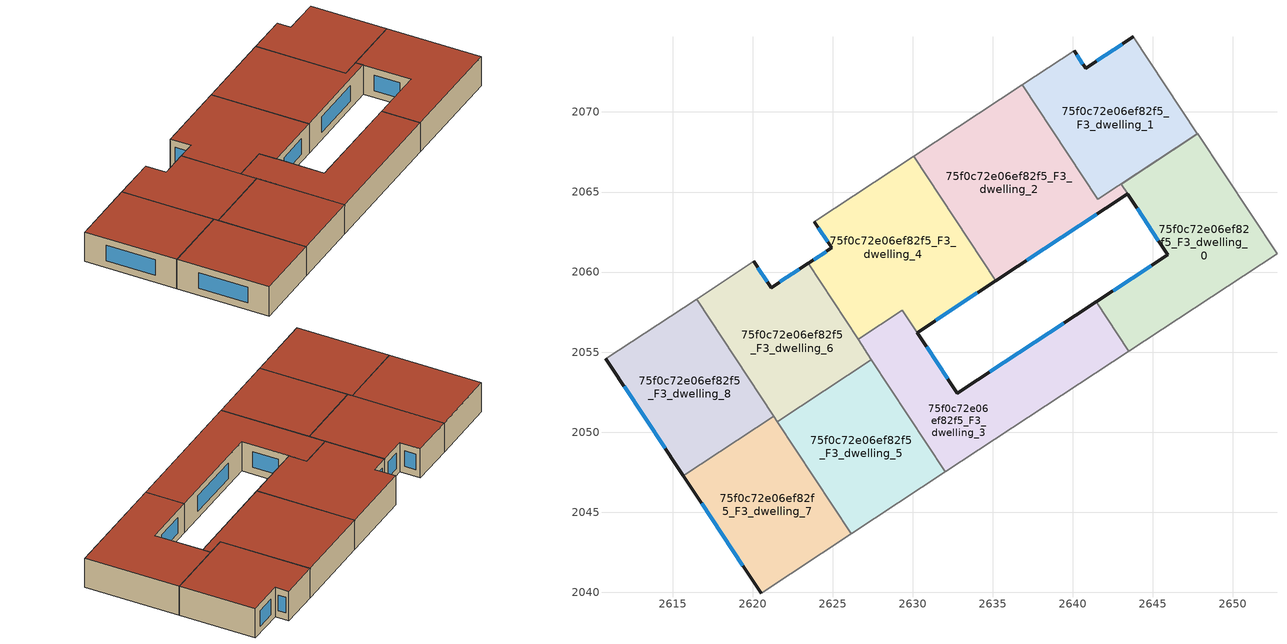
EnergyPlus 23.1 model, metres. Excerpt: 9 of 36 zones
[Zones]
75f0c72e06ef82f5_F3_dwelling_0
 floor to 75f0c72e06ef82f5_F2_dwelling_0 (EU_floor_Construction): 2647.79,2068.64 2652.76,2061.15 2643.49,2055.05 2641.46,2058.13 2645.94,2061.08 2643.43,2064.88 2643.02,2065.5 z9
 wall outside (EU_wall_Construction): 2643.43,2064.88 2645.94,2061.08 2641.46,2058.13 z9:12
 wall to 75f0c72e06ef82f5_F3_dwelling_2 (EU_wall_Construction): 2647.79,2068.64 2643.02,2065.5 2643.43,2064.88 z9:12
 wall adiabatic (EU_wall_Construction): 2643.49,2055.05 2652.76,2061.15 2647.79,2068.64 z9:12
 wall to 75f0c72e06ef82f5_F3_dwelling_3 (EU_wall_Construction): 2641.46,2058.13 2643.49,2055.05 z9:12
 window (EU_Window_Construction): 2644.89,2060.39 2642.51,2058.83 / 2644.02,2063.99 2645.35,2061.97 z9.7:11.3
 roof outside (EU_roof_Construction): 2652.76,2061.15 2647.79,2068.64 2643.02,2065.5 2645.94,2061.08 2641.46,2058.13 2643.49,2055.05 z12
75f0c72e06ef82f5_F3_dwelling_1
 floor to 75f0c72e06ef82f5_F2_dwelling_1 (EU_floor_Construction): 2643.78,2074.69 2647.79,2068.64 2641.55,2064.54 2636.84,2071.7 2640.08,2073.83 2640.8,2072.73 z9
 wall outside (EU_wall_Construction): 2643.78,2074.69 2640.8,2072.73 2640.08,2073.83 z9:12
 wall adiabatic (EU_wall_Construction): 2647.79,2068.64 2643.78,2074.69 / 2640.08,2073.83 2636.84,2071.7 z9:12
 wall to 75f0c72e06ef82f5_F3_dwelling_2 (EU_wall_Construction): 2636.84,2071.7 2641.55,2064.54 2647.79,2068.64 z9:12
 window (EU_Window_Construction): 2640.63,2072.99 2640.25,2073.57 / 2643.08,2074.23 2641.5,2073.19 z9.7:11.3
 roof outside (EU_roof_Construction): 2647.79,2068.64 2643.78,2074.69 2640.8,2072.73 2640.08,2073.83 2636.84,2071.7 2641.55,2064.54 z12
75f0c72e06ef82f5_F3_dwelling_2
 floor to 75f0c72e06ef82f5_F2_dwelling_2 (EU_floor_Construction): 2647.79,2068.64 2643.02,2065.5 2643.43,2064.88 2635.2,2059.46 2630.08,2067.25 2636.84,2071.7 2641.55,2064.54 z9
 wall outside (EU_wall_Construction): 2635.2,2059.46 2643.43,2064.88 z9:12
 wall to 75f0c72e06ef82f5_F3_dwelling_4 (EU_wall_Construction): 2630.08,2067.25 2635.2,2059.46 z9:12
 wall adiabatic (EU_wall_Construction): 2636.84,2071.7 2630.08,2067.25 z9:12
 window (EU_Window_Construction): 2637.13,2060.73 2641.5,2063.61 z9.7:11.3
 roof outside (EU_roof_Construction): 2643.43,2064.88 2643.02,2065.5 2647.79,2068.64 2641.55,2064.54 2636.84,2071.7 2630.08,2067.25 2635.2,2059.46 z12
75f0c72e06ef82f5_F3_dwelling_3
 floor to 75f0c72e06ef82f5_F2_dwelling_3 (EU_floor_Construction): 2641.46,2058.13 2643.49,2055.05 2632.04,2047.52 2626.59,2055.8 2629.35,2057.62 2632.79,2052.43 z9
 wall outside (EU_wall_Construction): 2641.46,2058.13 2632.79,2052.43 2630.29,2056.22 z9:12
 wall adiabatic (EU_wall_Construction): 2632.04,2047.52 2643.49,2055.05 z9:12
 wall to 75f0c72e06ef82f5_F3_dwelling_4 (EU_wall_Construction): 2630.29,2056.22 2629.36,2057.63 / 2629.35,2057.62 2626.59,2055.8 z9:12
 wall to 75f0c72e06ef82f5_F3_dwelling_5 (EU_wall_Construction): 2627.43,2054.53 2632.04,2047.52 z9:12
 wall to 75f0c72e06ef82f5_F3_dwelling_6 (EU_wall_Construction): 2626.59,2055.8 2627.43,2054.53 z9:12
 window (EU_Window_Construction): 2639.43,2056.8 2634.83,2053.77 / 2632.2,2053.32 2630.87,2055.33 z9.7:11.3
 roof outside (EU_roof_Construction): 2643.49,2055.05 2641.46,2058.13 2632.79,2052.43 2629.36,2057.63 2626.59,2055.8 2632.04,2047.52 z12
75f0c72e06ef82f5_F3_dwelling_4
 floor to 75f0c72e06ef82f5_F2_dwelling_4 (EU_floor_Construction): 2630.08,2067.25 2635.2,2059.46 2630.29,2056.22 2629.36,2057.63 2626.59,2055.8 2623.47,2060.54 2624.94,2061.51 2623.86,2063.15 z9
 wall outside (EU_wall_Construction): 2623.86,2063.15 2624.94,2061.51 2623.47,2060.54 / 2630.29,2056.22 2635.2,2059.46 z9:12
 wall adiabatic (EU_wall_Construction): 2630.08,2067.25 2623.86,2063.15 z9:12
 wall to 75f0c72e06ef82f5_F3_dwelling_6 (EU_wall_Construction): 2623.47,2060.54 2626.59,2055.8 z9:12
 window (EU_Window_Construction): 2624.59,2061.28 2623.81,2060.77 / 2624.11,2062.77 2624.68,2061.9 / 2631.44,2056.98 2634.05,2058.7 z9.7:11.3
 roof outside (EU_roof_Construction): 2635.2,2059.46 2630.08,2067.25 2623.86,2063.15 2624.94,2061.51 2623.47,2060.54 2626.59,2055.8 2629.36,2057.63 2630.29,2056.22 z12
75f0c72e06ef82f5_F3_dwelling_5
 floor to 75f0c72e06ef82f5_F2_dwelling_5 (EU_floor_Construction): 2627.43,2054.53 2632.04,2047.52 2626.15,2043.64 2621.53,2050.65 z9
 wall adiabatic (EU_wall_Construction): 2626.15,2043.64 2632.04,2047.52 z9:12
 wall to 75f0c72e06ef82f5_F3_dwelling_6 (EU_wall_Construction): 2627.43,2054.53 2621.53,2050.65 z9:12
 wall to 75f0c72e06ef82f5_F3_dwelling_7 (EU_wall_Construction): 2621.53,2050.65 2626.15,2043.64 z9:12
 roof outside (EU_roof_Construction): 2632.04,2047.52 2627.43,2054.53 2621.53,2050.65 2626.15,2043.64 z12
75f0c72e06ef82f5_F3_dwelling_6
 floor to 75f0c72e06ef82f5_F2_dwelling_6 (EU_floor_Construction): 2623.47,2060.54 2627.43,2054.53 2621.53,2050.65 2616.5,2058.31 2620.08,2060.66 2621.16,2059.03 z9
 wall outside (EU_wall_Construction): 2623.47,2060.54 2621.16,2059.03 2620.08,2060.66 z9:12
 wall adiabatic (EU_wall_Construction): 2620.08,2060.66 2616.5,2058.31 z9:12
 wall to 75f0c72e06ef82f5_F3_dwelling_8 (EU_wall_Construction): 2616.5,2058.31 2621.31,2050.99 z9:12
 wall to 75f0c72e06ef82f5_F3_dwelling_7 (EU_wall_Construction): 2621.31,2050.99 2621.53,2050.65 z9:12
 window (EU_Window_Construction): 2622.93,2060.19 2621.7,2059.38 / 2620.91,2059.41 2620.33,2060.28 z9.7:11.3
 roof outside (EU_roof_Construction): 2627.43,2054.53 2623.47,2060.54 2621.16,2059.03 2620.08,2060.66 2616.5,2058.31 2621.53,2050.65 z12
75f0c72e06ef82f5_F3_dwelling_7
 floor to 75f0c72e06ef82f5_F2_dwelling_7 (EU_floor_Construction): 2621.31,2050.99 2626.15,2043.64 2620.53,2039.95 2615.68,2047.28 z9
 wall outside (EU_wall_Construction): 2615.68,2047.28 2620.53,2039.95 z9:12
 wall adiabatic (EU_wall_Construction): 2620.53,2039.95 2626.15,2043.64 z9:12
 wall to 75f0c72e06ef82f5_F3_dwelling_8 (EU_wall_Construction): 2621.31,2050.99 2615.68,2047.28 z9:12
 window (EU_Window_Construction): 2616.82,2045.56 2619.39,2041.67 z9.7:11.3
 roof outside (EU_roof_Construction): 2626.15,2043.64 2621.31,2050.99 2615.68,2047.28 2620.53,2039.95 z12
75f0c72e06ef82f5_F3_dwelling_8
 floor to 75f0c72e06ef82f5_F2_dwelling_8 (EU_floor_Construction): 2616.5,2058.31 2621.31,2050.99 2615.68,2047.28 2610.84,2054.59 z9
 wall outside (EU_wall_Construction): 2610.84,2054.59 2615.68,2047.28 z9:12
 wall adiabatic (EU_wall_Construction): 2616.5,2058.31 2610.84,2054.59 z9:12
 window (EU_Window_Construction): 2611.98,2052.87 2614.54,2049 z9.7:11.3
 roof outside (EU_roof_Construction): 2621.31,2050.99 2616.5,2058.31 2610.84,2054.59 2615.68,2047.28 z12
[Building]
EU S2 Campaign: North Axis=0; Terrain=City; Solar Distribution=FullExterior
[Site:Location]
Budapest.Ferenc.Liszt.Intl.AP: Latitude=47.437; Longitude=19.256; Time Zone=1; Elevation=185
[SizingPeriod:WeatherFileDays]
AnnualSizingPeriod: Begin Month=1; Begin Day of Month=1; End Month=12; End Day of Month=31; Day of Week for Start Day=Monday; Use Weather File Daylight Saving Period=No; Use Weather File Rain and Snow Indicators=No
[MATERIAL]
EU_InternalMass_Material: Roughness=MediumRough; Thickness=0.1; Conductivity=1; Density=1800; Specific Heat=900; Thermal Absorptance=0.9; Solar Absorptance=0.7; Visible Absorptance=0.7
[MATERIAL:NOMASS] Roughness=MediumRough; Thermal Absorptance=0.9; Solar Absorptance=0.7; Visible Absorptance=0.7
Name | Thermal Resistance
EU_wall_NoMass | 0.832559
EU_roof_NoMass | 1.39638
EU_floor_NoMass | 0.872794
[WINDOWMATERIAL:SIMPLEGLAZINGSYSTEM]
EU_Window_SimpleGlazing: UFactor=2.79869; Solar Heat Gain Coefficient=0.75; Visible Transmittance=0.75
[CONSTRUCTION]
EU_wall_Construction: EU_wall_NoMass
EU_roof_Construction: EU_roof_NoMass
EU_floor_Construction: EU_floor_NoMass
EU_Window_Construction: EU_Window_SimpleGlazing
EU_InternalMass_Construction: EU_InternalMass_Material
[ZONE] Type=1; Multiplier=1; Ceiling Height=autocalculate; Floor Area=autocalculate; Part of Total Floor Area=Yes
Name | Volume
75f0c72e06ef82f5_F3_dwelling_0 | 213.53
75f0c72e06ef82f5_F3_dwelling_1 | 177.478
75f0c72e06ef82f5_F3_dwelling_2 | 230.502
75f0c72e06ef82f5_F3_dwelling_3 | 213.788
75f0c72e06ef82f5_F3_dwelling_4 | 230.275
75f0c72e06ef82f5_F3_dwelling_5 | 177.582
75f0c72e06ef82f5_F3_dwelling_6 | 177.595
75f0c72e06ef82f5_F3_dwelling_7 | 177.608
75f0c72e06ef82f5_F3_dwelling_8 | 177.596
[INTERNALMASS] Construction=EU_InternalMass_Construction
Name | Zone or ZoneList | Surface Area
75f0c72e06ef82f5_F3_dwelling_0_EU_InternalMass | 75f0c72e06ef82f5_F3_dwelling_0 | 71.1774
75f0c72e06ef82f5_F3_dwelling_1_EU_InternalMass | 75f0c72e06ef82f5_F3_dwelling_1 | 59.1596
75f0c72e06ef82f5_F3_dwelling_2_EU_InternalMass | 75f0c72e06ef82f5_F3_dwelling_2 | 76.8414
75f0c72e06ef82f5_F3_dwelling_3_EU_InternalMass | 75f0c72e06ef82f5_F3_dwelling_3 | 71.2767
75f0c72e06ef82f5_F3_dwelling_4_EU_InternalMass | 75f0c72e06ef82f5_F3_dwelling_4 | 76.7547
75f0c72e06ef82f5_F3_dwelling_5_EU_InternalMass | 75f0c72e06ef82f5_F3_dwelling_5 | 59.1941
75f0c72e06ef82f5_F3_dwelling_6_EU_InternalMass | 75f0c72e06ef82f5_F3_dwelling_6 | 59.1983
75f0c72e06ef82f5_F3_dwelling_7_EU_InternalMass | 75f0c72e06ef82f5_F3_dwelling_7 | 59.2026
75f0c72e06ef82f5_F3_dwelling_8_EU_InternalMass | 75f0c72e06ef82f5_F3_dwelling_8 | 59.1986
[OTHEREQUIPMENT] Fuel Type=Electricity; Design Level Calculation Method=Watts/Area; Power per Zone Floor Area=1; Fraction Latent=0; Fraction Radiant=0; Fraction Lost=0; Carbon Dioxide Generation Rate=0; EndUse Subcategory=EU_Step8_InternalGains
Name | Zone or ZoneList or Space or SpaceList | Schedule
EU_Step8_InternalGain_75f0c72e06ef82f5_F3_dwelling_0_f000 | 75f0c72e06ef82f5_F3_dwelling_0 | EU_Step8_GainSchedule_75f0c72e06ef82f5_F3_dwelling_0_f000
EU_Step8_InternalGain_75f0c72e06ef82f5_F3_dwelling_1_f000 | 75f0c72e06ef82f5_F3_dwelling_1 | EU_Step8_GainSchedule_75f0c72e06ef82f5_F3_dwelling_1_f000
EU_Step8_InternalGain_75f0c72e06ef82f5_F3_dwelling_2_f000 | 75f0c72e06ef82f5_F3_dwelling_2 | EU_Step8_GainSchedule_75f0c72e06ef82f5_F3_dwelling_2_f000
EU_Step8_InternalGain_75f0c72e06ef82f5_F3_dwelling_3_f000 | 75f0c72e06ef82f5_F3_dwelling_3 | EU_Step8_GainSchedule_75f0c72e06ef82f5_F3_dwelling_3_f000
EU_Step8_InternalGain_75f0c72e06ef82f5_F3_dwelling_4_f000 | 75f0c72e06ef82f5_F3_dwelling_4 | EU_Step8_GainSchedule_75f0c72e06ef82f5_F3_dwelling_4_f000
EU_Step8_InternalGain_75f0c72e06ef82f5_F3_dwelling_5_f000 | 75f0c72e06ef82f5_F3_dwelling_5 | EU_Step8_GainSchedule_75f0c72e06ef82f5_F3_dwelling_5_f000
EU_Step8_InternalGain_75f0c72e06ef82f5_F3_dwelling_6_f000 | 75f0c72e06ef82f5_F3_dwelling_6 | EU_Step8_GainSchedule_75f0c72e06ef82f5_F3_dwelling_6_f000
EU_Step8_InternalGain_75f0c72e06ef82f5_F3_dwelling_7_f000 | 75f0c72e06ef82f5_F3_dwelling_7 | EU_Step8_GainSchedule_75f0c72e06ef82f5_F3_dwelling_7_f000
EU_Step8_InternalGain_75f0c72e06ef82f5_F3_dwelling_8_f000 | 75f0c72e06ef82f5_F3_dwelling_8 | EU_Step8_GainSchedule_75f0c72e06ef82f5_F3_dwelling_8_f000
[ZONEVENTILATION:DESIGNFLOWRATE] Schedule=EU_AlwaysOn; Design Flow Rate Calculation Method=AirChanges/Hour; Air Changes per Hour=0.475469; Ventilation Type=Natural; Fan Pressure Rise=0; Fan Total Efficiency=1; Constant Term Coefficient=1; Temperature Term Coefficient=0; Velocity Term Coefficient=0; Velocity Squared Term Coefficient=0; Minimum Indoor Temperature=-100; Maximum Indoor Temperature=100; Delta Temperature=-100; Minimum Outdoor Temperature=-100; Maximum Outdoor Temperature=100; Maximum Wind Speed=40
Name | Zone or ZoneList or Space or SpaceList
EU_ConstantAir_75f0c72e06ef82f5_F3_dwelling_0 | 75f0c72e06ef82f5_F3_dwelling_0
EU_ConstantAir_75f0c72e06ef82f5_F3_dwelling_1 | 75f0c72e06ef82f5_F3_dwelling_1
EU_ConstantAir_75f0c72e06ef82f5_F3_dwelling_2 | 75f0c72e06ef82f5_F3_dwelling_2
EU_ConstantAir_75f0c72e06ef82f5_F3_dwelling_3 | 75f0c72e06ef82f5_F3_dwelling_3
EU_ConstantAir_75f0c72e06ef82f5_F3_dwelling_4 | 75f0c72e06ef82f5_F3_dwelling_4
EU_ConstantAir_75f0c72e06ef82f5_F3_dwelling_5 | 75f0c72e06ef82f5_F3_dwelling_5
EU_ConstantAir_75f0c72e06ef82f5_F3_dwelling_6 | 75f0c72e06ef82f5_F3_dwelling_6
EU_ConstantAir_75f0c72e06ef82f5_F3_dwelling_7 | 75f0c72e06ef82f5_F3_dwelling_7
EU_ConstantAir_75f0c72e06ef82f5_F3_dwelling_8 | 75f0c72e06ef82f5_F3_dwelling_8
[HVACTEMPLATE:THERMOSTAT] Constant Heating Setpoint=20; Constant Cooling Setpoint=50
EU_HeatOnly_75f0c72e06ef82f5_F1_dwelling_8; EU_HeatOnly_75f0c72e06ef82f5_F2_dwelling_0; EU_HeatOnly_75f0c72e06ef82f5_F2_dwelling_1; EU_HeatOnly_75f0c72e06ef82f5_F2_dwelling_2; EU_HeatOnly_75f0c72e06ef82f5_F2_dwelling_3; EU_HeatOnly_75f0c72e06ef82f5_F2_dwelling_4; EU_HeatOnly_75f0c72e06ef82f5_F2_dwelling_5; EU_HeatOnly_75f0c72e06ef82f5_F2_dwelling_6; EU_HeatOnly_75f0c72e06ef82f5_F2_dwelling_7; EU_HeatOnly_75f0c72e06ef82f5_F2_dwelling_8; EU_HeatOnly_75f0c72e06ef82f5_F3_dwelling_0; EU_HeatOnly_75f0c72e06ef82f5_F3_dwelling_1; EU_HeatOnly_75f0c72e06ef82f5_F3_dwelling_2; EU_HeatOnly_75f0c72e06ef82f5_F3_dwelling_3; EU_HeatOnly_75f0c72e06ef82f5_F3_dwelling_4; EU_HeatOnly_75f0c72e06ef82f5_F3_dwelling_5; EU_HeatOnly_75f0c72e06ef82f5_F3_dwelling_6; EU_HeatOnly_75f0c72e06ef82f5_F3_dwelling_7; EU_HeatOnly_75f0c72e06ef82f5_F3_dwelling_8
[HVACTEMPLATE:ZONE:IDEALLOADSAIRSYSTEM] System Availability Schedule=EU_AlwaysOn; Maximum Heating Supply Air Temperature=50; Minimum Cooling Supply Air Temperature=13; Maximum Heating Supply Air Humidity Ratio=0.0156; Minimum Cooling Supply Air Humidity Ratio=0.0077; Heating Limit=NoLimit; Cooling Limit=NoLimit; Heating Availability Schedule=EU_AlwaysOn; Cooling Availability Schedule=EU_CoolingOff; Dehumidification Control Type=ConstantSensibleHeatRatio; Cooling Sensible Heat Ratio=0.7; Dehumidification Setpoint=60; Humidification Control Type=None; Humidification Setpoint=30; Outdoor Air Method=None; Outdoor Air Flow Rate per Person=0.00944; Outdoor Air Flow Rate per Zone Floor Area=0; Outdoor Air Flow Rate per Zone=0; Demand Controlled Ventilation Type=None; Outdoor Air Economizer Type=NoEconomizer; Heat Recovery Type=None; Sensible Heat Recovery Effectiveness=0.7; Latent Heat Recovery Effectiveness=0.65
Name | Template Thermostat
75f0c72e06ef82f5_F3_dwelling_0 | EU_HeatOnly_75f0c72e06ef82f5_F3_dwelling_0
75f0c72e06ef82f5_F3_dwelling_1 | EU_HeatOnly_75f0c72e06ef82f5_F3_dwelling_1
75f0c72e06ef82f5_F3_dwelling_2 | EU_HeatOnly_75f0c72e06ef82f5_F3_dwelling_2
75f0c72e06ef82f5_F3_dwelling_3 | EU_HeatOnly_75f0c72e06ef82f5_F3_dwelling_3
75f0c72e06ef82f5_F3_dwelling_4 | EU_HeatOnly_75f0c72e06ef82f5_F3_dwelling_4
75f0c72e06ef82f5_F3_dwelling_5 | EU_HeatOnly_75f0c72e06ef82f5_F3_dwelling_5
75f0c72e06ef82f5_F3_dwelling_6 | EU_HeatOnly_75f0c72e06ef82f5_F3_dwelling_6
75f0c72e06ef82f5_F3_dwelling_7 | EU_HeatOnly_75f0c72e06ef82f5_F3_dwelling_7
75f0c72e06ef82f5_F3_dwelling_8 | EU_HeatOnly_75f0c72e06ef82f5_F3_dwelling_8
[SIZING:ZONE] Zone Cooling Design Supply Air Temperature Input Method=SupplyAirTemperature; Zone Cooling Design Supply Air Temperature=13; Zone Heating Design Supply Air Temperature Input Method=SupplyAirTemperature; Zone Heating Design Supply Air Temperature=50; Zone Cooling Design Supply Air Humidity Ratio=0.008; Zone Heating Design Supply Air Humidity Ratio=0.008; Cooling Design Air Flow Method=DesignDay; Cooling Design Air Flow Rate=0; Cooling Minimum Air Flow per Zone Floor Area=0.000762; Cooling Minimum Air Flow=0; Cooling Minimum Air Flow Fraction=0.2; Heating Design Air Flow Method=DesignDay; Heating Design Air Flow Rate=0; Heating Maximum Air Flow per Zone Floor Area=0.002032; Heating Maximum Air Flow=0.141576; Heating Maximum Air Flow Fraction=0.3; Account for Dedicated Outdoor Air System=No; Dedicated Outdoor Air System Control Strategy=NeutralSupplyAir; Dedicated Outdoor Air Low Setpoint Temperature for Design=autosize; Dedicated Outdoor Air High Setpoint Temperature for Design=autosize; Zone Load Sizing Method=Sensible Load Only No Latent Load; Zone Latent Cooling Design Supply Air Humidity Ratio Input Method=HumidityRatioDifference; Zone Cooling Design Supply Air Humidity Ratio Difference=0.005; Zone Latent Heating Design Supply Air Humidity Ratio Input Method=HumidityRatioDifference; Zone Humidification Design Supply Air Humidity Ratio Difference=0.005
75f0c72e06ef82f5_F3_dwelling_0; 75f0c72e06ef82f5_F3_dwelling_1; 75f0c72e06ef82f5_F3_dwelling_2; 75f0c72e06ef82f5_F3_dwelling_3; 75f0c72e06ef82f5_F3_dwelling_4; 75f0c72e06ef82f5_F3_dwelling_5; 75f0c72e06ef82f5_F3_dwelling_6; 75f0c72e06ef82f5_F3_dwelling_7; 75f0c72e06ef82f5_F3_dwelling_8
[SCHEDULE:CONSTANT]
Name | Hourly Value
EU_AlwaysOn | 1
EU_CoolingOff | 0
[SCHEDULE:FILE] Column Number=1; Rows to Skip at Top=0; Number of Hours of Data=8760; Column Separator=Comma; Interpolate to Timestep=No; Minutes per Item=60; Adjust Schedule for Daylight Savings=Yes
Name | File
EU_Step8_GainSchedule_75f0c72e06ef82f5_F3_dwelling_0_f000 | ../../schedules/75f0c72e06ef82f5/75f0c72e06ef82f5_F3_dwelling_0_f000_gain.csv
EU_Step8_GainSchedule_75f0c72e06ef82f5_F3_dwelling_1_f000 | ../../schedules/75f0c72e06ef82f5/75f0c72e06ef82f5_F3_dwelling_1_f000_gain.csv
EU_Step8_GainSchedule_75f0c72e06ef82f5_F3_dwelling_2_f000 | ../../schedules/75f0c72e06ef82f5/75f0c72e06ef82f5_F3_dwelling_2_f000_gain.csv
EU_Step8_GainSchedule_75f0c72e06ef82f5_F3_dwelling_3_f000 | ../../schedules/75f0c72e06ef82f5/75f0c72e06ef82f5_F3_dwelling_3_f000_gain.csv
EU_Step8_GainSchedule_75f0c72e06ef82f5_F3_dwelling_4_f000 | ../../schedules/75f0c72e06ef82f5/75f0c72e06ef82f5_F3_dwelling_4_f000_gain.csv
EU_Step8_GainSchedule_75f0c72e06ef82f5_F3_dwelling_5_f000 | ../../schedules/75f0c72e06ef82f5/75f0c72e06ef82f5_F3_dwelling_5_f000_gain.csv
EU_Step8_GainSchedule_75f0c72e06ef82f5_F3_dwelling_6_f000 | ../../schedules/75f0c72e06ef82f5/75f0c72e06ef82f5_F3_dwelling_6_f000_gain.csv
EU_Step8_GainSchedule_75f0c72e06ef82f5_F3_dwelling_7_f000 | ../../schedules/75f0c72e06ef82f5/75f0c72e06ef82f5_F3_dwelling_7_f000_gain.csv
EU_Step8_GainSchedule_75f0c72e06ef82f5_F3_dwelling_8_f000 | ../../schedules/75f0c72e06ef82f5/75f0c72e06ef82f5_F3_dwelling_8_f000_gain.csv
